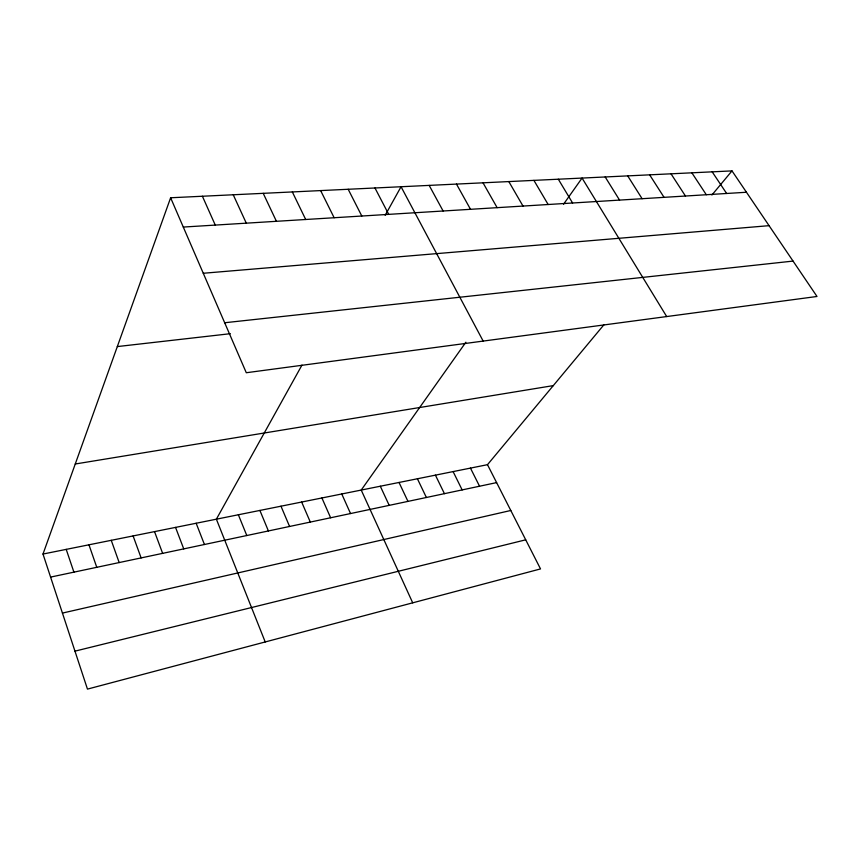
<?xml version="1.0" encoding="UTF-8"?>
<svg xmlns="http://www.w3.org/2000/svg" width="860" height="860" viewBox="0 0 860 860"><rect width="100%" height="100%" fill="white"/><g stroke="black" fill="none" stroke-linecap="round" stroke-linejoin="round"><path stroke-width="1.29" d="M603.924 324.779L487.491 464.679L540.521 568.922L87.462 689.107L43 554.044L170.624 197.768L732 170.893L817 296.474L246.293 372.735L170.624 197.768M301.978 365.091L216.376 519.182L265.213 641.958M385.162 215.322L401.05 186.738L483.169 341.087M465.873 342.226L361.221 490.06L412.703 602.828M563.537 204.239L582.059 178.063L666.683 316.566M711.919 195.016L732 170.893M74.97 651.149L525.718 539.822M62.436 613.083L510.797 510.485M50.59 577.092L496.607 482.611M43 554.044L487.491 464.679M75.25 464.002L553.292 385.613M117.315 346.58L230.362 333.691M224.675 322.747L793.049 261.085M203.272 273.265L769.076 225.664M183.298 227.061L746.458 192.253M712.177 171.839L726.635 193.478M691.859 172.806L706.307 194.736M671.015 173.806L685.452 196.026M649.633 174.827L664.06 197.349M627.703 175.881L642.097 198.703M605.182 176.956L619.555 200.1M558.312 179.202L572.599 203.003M533.909 180.374L548.142 204.508M508.819 181.578L522.998 206.067M483.019 182.804L497.134 207.668M456.477 184.083L470.517 209.313M429.172 185.384L443.115 211.001M374.971 187.985L388.709 214.366M348.182 189.264L361.802 216.032M470.452 468.109L479.547 486.222M320.64 190.587L334.142 217.741M453.102 471.592L462.153 489.91M435.418 475.15L444.437 493.661M292.335 191.941L305.698 219.504M417.401 478.773L426.377 497.488M263.214 193.328L276.425 221.31M399.029 482.46L407.962 501.391M380.313 486.222L389.204 505.368M233.243 194.768L246.293 223.17M341.764 493.973L350.536 513.549M202.401 196.241L215.269 225.094M321.909 497.972L330.627 517.774M301.656 502.036L310.31 522.074M280.983 506.196L289.573 526.471M259.892 510.431L268.406 530.953M238.36 514.764L246.798 535.533M196.155 523.245L204.433 544.498M175.548 527.395L183.739 548.884M154.531 531.62L162.637 553.356M133.106 535.931L141.126 557.914M111.252 540.317L119.174 562.569M88.956 544.799L96.771 567.31M66.209 549.379L73.917 572.147"/></g></svg>
